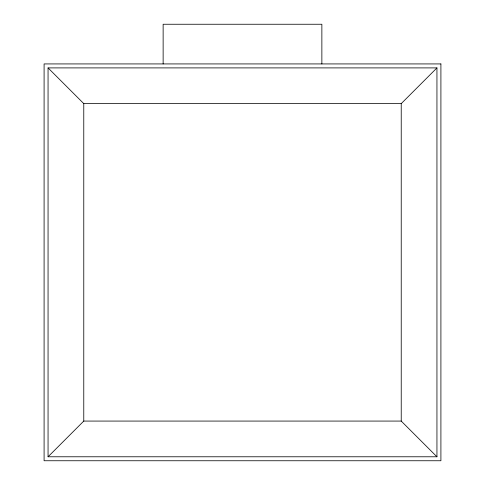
<?xml version="1.0" encoding="UTF-8"?>
<svg xmlns="http://www.w3.org/2000/svg" width="485" height="485" viewBox="0 0 485 485"><rect width="100%" height="100%" fill="white"/><g stroke="black" fill="none" stroke-linecap="round" stroke-linejoin="round"><path stroke-width="0.73" d="M48.057 456.779L83.772 421.071L83.772 103.614L48.057 67.9L436.943 67.9L436.943 456.779L48.057 456.779L48.057 67.9M83.772 103.614L401.228 103.614L436.943 67.9M83.772 421.071L401.228 421.071L436.943 456.779M401.228 103.614L401.228 421.071M321.864 63.929L321.864 24.25L163.136 24.25L163.136 63.929M440.907 63.929L44.093 63.929L44.093 460.75L440.907 460.75L440.907 63.929"/></g></svg>
